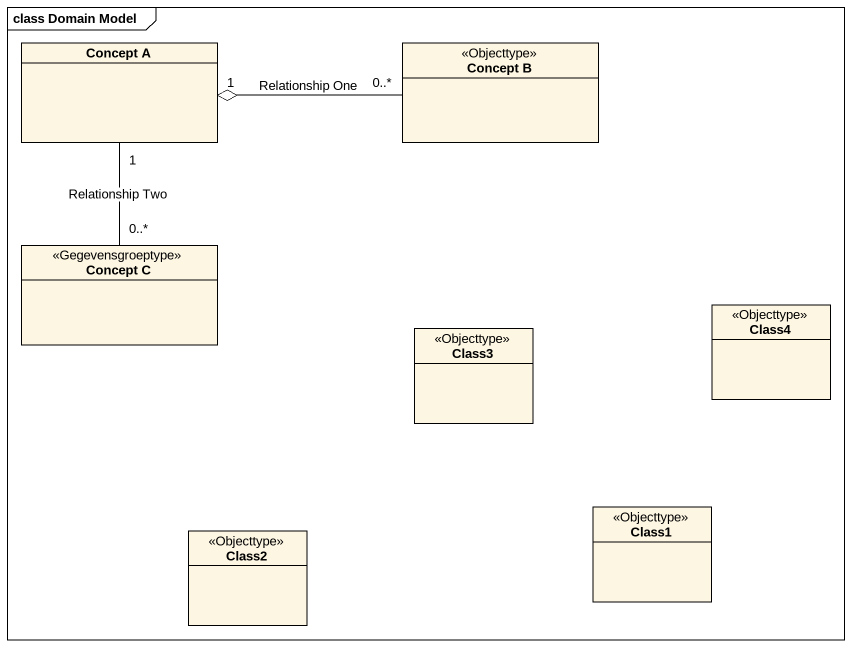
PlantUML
@startuml
mainframe class Domain Model
hide circle
hide empty members
class "Concept A" as Concept_A
class "Concept B" as Concept_B <<Objecttype>>
class "Concept C" as Concept_C <<Gegevensgroeptype>>
class Class4 <<Objecttype>>
class Class3 <<Objecttype>>
class Class2 <<Objecttype>>
class Class1 <<Objecttype>>
Concept_B "0..*" -left-o "1" Concept_A : Relationship One
Concept_C "0..*" -up- "1" Concept_A : Relationship Two
@enduml
